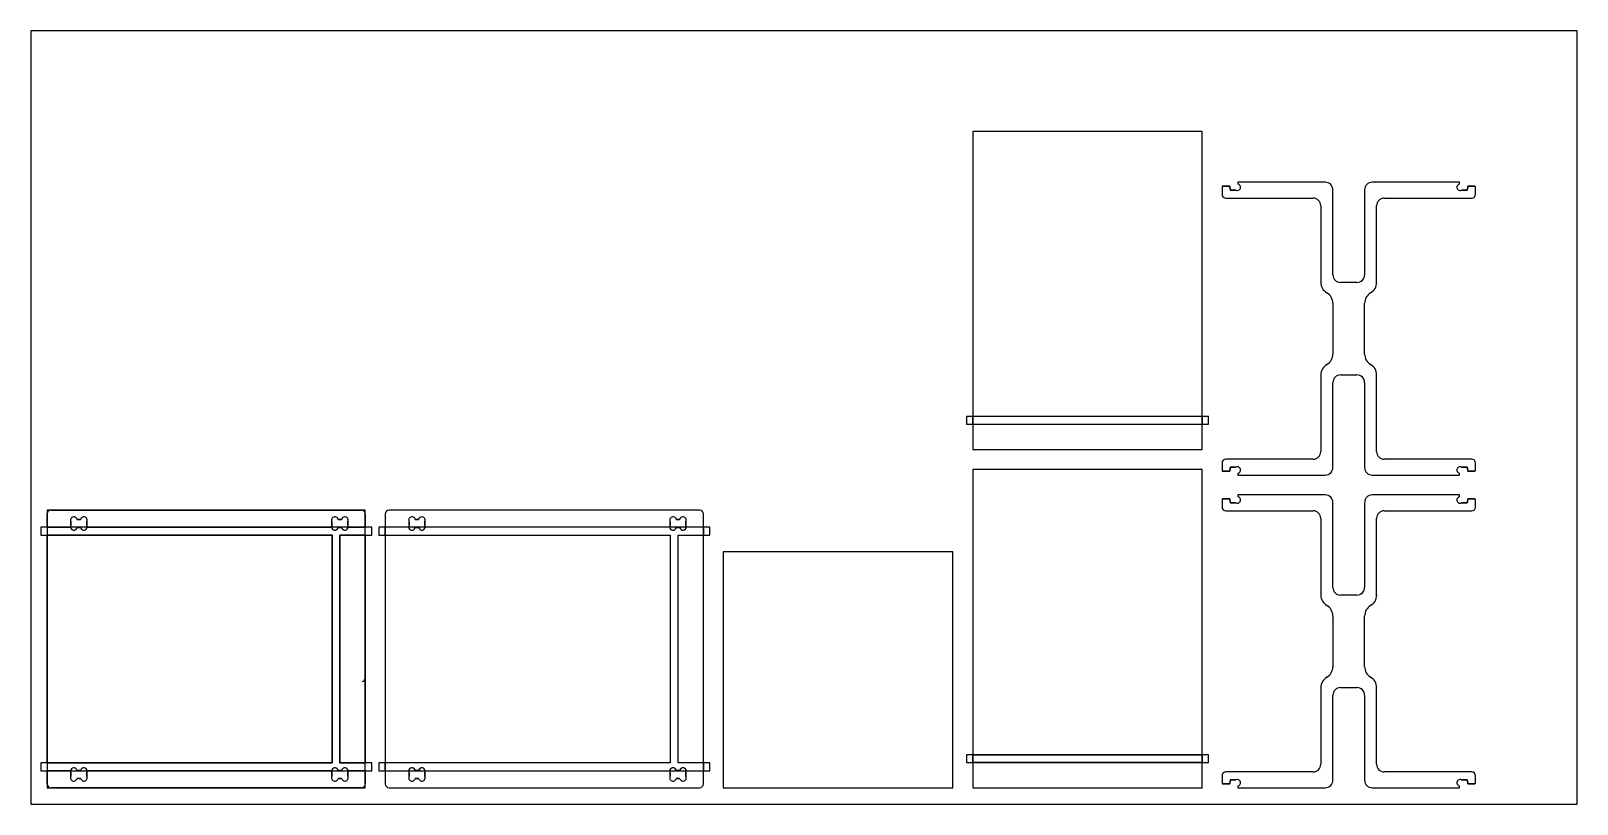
# Model space of a CAD drawing. Extents: x 0 to 2440, y 4 to 1224.
import ezdxf

# ---------------------------------------------------------------- set-up
doc = ezdxf.new("R2010")
doc.units = 0
doc.layers.get('0').update_dxf_attribs({"linetype": 'CONTINUOUS'})
for name, color, linetype in [('BOX_STOCK', 1, 'CONTINUOUS'), ('POCKETS', 171, 'CONTINUOUS'), ('PROFILES_INSIDE', 4, 'CONTINUOUS'), ('PROFILES_OUTSIDE', 6, 'CONTINUOUS')]:
    doc.layers.add(name, color=color, linetype=linetype)

msp = doc.modelspace()

# ---------------------------------------------------------------- linework, layer by layer
at = {"color": 7, "linetype": 'CONTINUOUS'}
for p, q in [((1848.4, 1065.6), (1486.4, 1065.6)), ((1486.4, 1065.6), (1486.4, 615.7)), ((1848.4, 615.7), (1848.4, 1065.6)), ((1879.9, 978.3), (1879.9, 966.5)), ((1880.9, 979.3), (1892.1, 979.3)), ((1892.1, 979.3), (1892.5, 974)), ((1904.9, 985.5), (1904.9, 983.5)), ((2042.9, 985.5), (1904.9, 985.5)), ((2254.9, 985.5), (2116.9, 985.5)), ((2254.9, 983.5), (2254.9, 985.5)), ((2267.3, 974), (2267.6, 979.3)), ((2267.6, 979.3), (2278.9, 979.3)), ((2279.9, 966.5), (2279.9, 978.3)), ((1885.9, 960.5), (2023.8, 960.5)), ((1893.5, 973), (1901.4, 973)), ((2054.9, 839.5), (2054.9, 973.5)), ((2104.9, 973.5), (2104.9, 839.5)), ((2135.9, 960.5), (2273.9, 960.5)), ((2258.3, 973), (2266.3, 973)), ((2035.8, 948.5), (2035.8, 827.5)), ((2123.9, 827.5), (2123.9, 948.5)), ((2092.9, 827.5), (2066.9, 827.5)), ((2054.9, 794.5), (2054.9, 714.5)), ((2104.9, 714.5), (2104.9, 794.5)), ((2035.8, 681.5), (2035.8, 560.5)), ((2054.9, 535.5), (2054.9, 669.5)), ((2066.9, 681.5), (2092.9, 681.5)), ((2104.9, 669.5), (2104.9, 535.5)), ((2123.9, 560.5), (2123.9, 681.5)), ((1848.4, 615.7), (1486.4, 615.7)), ((1486.4, 603.6), (1486.4, 615.7)), ((1848.4, 615.7), (1848.4, 603.6)), ((1486.4, 603.6), (1486.4, 563.6)), ((1486.4, 603.6), (1848.4, 603.6)), ((1848.4, 563.6), (1848.4, 603.6)), ((1486.4, 563.6), (1848.4, 563.6)), ((1879.9, 542.5), (1879.9, 530.8)), ((2023.8, 548.5), (1885.9, 548.5)), ((2273.9, 548.5), (2135.9, 548.5)), ((2279.9, 530.8), (2279.9, 542.5)), ((1848.4, 532.1), (1486.4, 532.1)), ((1486.4, 532.1), (1486.4, 82.2)), ((1848.4, 82.2), (1848.4, 532.1)), ((1892.1, 529.8), (1880.9, 529.8)), ((1892.5, 535.1), (1892.1, 529.8)), ((1901.4, 536), (1893.5, 536)), ((1904.9, 525.6), (1904.9, 523.5)), ((1904.9, 523.5), (2042.9, 523.5)), ((2116.9, 523.5), (2254.9, 523.5)), ((2254.9, 523.5), (2254.9, 525.6)), ((2266.3, 536), (2258.3, 536)), ((2267.6, 529.8), (2267.3, 535.1)), ((2278.9, 529.8), (2267.6, 529.8)), ((1904.9, 492.1), (1904.9, 490)), ((2042.9, 492.1), (1904.9, 492.1)), ((2254.9, 492.1), (2116.9, 492.1)), ((2254.9, 490), (2254.9, 492.1)), ((31.9, 468.1), (521.9, 468.1)), ((1055.4, 468.1), (565.4, 468.1)), ((1879.9, 484.8), (1879.9, 473.1)), ((1880.9, 485.8), (1892.1, 485.8)), ((1885.9, 467.1), (2023.8, 467.1)), ((1892.1, 485.8), (1892.5, 480.5)), ((1893.5, 479.6), (1901.4, 479.6)), ((2054.9, 346.1), (2054.9, 480.1)), ((2104.9, 480.1), (2104.9, 346.1)), ((2135.9, 467.1), (2273.9, 467.1)), ((2258.3, 479.6), (2266.3, 479.6)), ((2267.3, 480.5), (2267.6, 485.8)), ((2267.6, 485.8), (2278.9, 485.8)), ((2279.9, 473.1), (2279.9, 484.8)), ((25.9, 441.4), (25.9, 462.1)), ((25.9, 441.4), (62.7, 441.4)), ((25.9, 441.4), (25.9, 428.7)), ((63.3, 444.4), (63.3, 449.8)), ((73.8, 453.2), (77.8, 453.2)), ((73.8, 440.9), (77.8, 440.9)), ((88.3, 449.8), (88.3, 444.4)), ((88.8, 441.4), (474.7, 441.4)), ((475.3, 444.4), (475.3, 449.8)), ((485.8, 453.2), (489.8, 453.2)), ((485.8, 440.9), (489.8, 440.9)), ((500.3, 449.8), (500.3, 444.4)), ((500.8, 441.4), (527.9, 441.4)), ((527.9, 462.1), (527.9, 441.4)), ((527.9, 428.7), (527.9, 441.4)), ((559.4, 462.1), (559.4, 441.4)), ((596.3, 441.4), (559.4, 441.4)), ((559.4, 428.7), (559.4, 441.4)), ((596.9, 444.4), (596.9, 449.8)), ((607.4, 453.2), (611.4, 453.2)), ((607.4, 440.9), (611.4, 440.9)), ((621.9, 449.8), (621.9, 444.4)), ((1008.2, 441.4), (622.5, 441.4)), ((1008.8, 444.4), (1008.8, 449.8)), ((1019.2, 453.2), (1023.3, 453.2)), ((1019.2, 440.9), (1023.3, 440.9)), ((1033.8, 449.8), (1033.8, 444.4)), ((1061.4, 441.4), (1034.3, 441.4)), ((1061.4, 441.4), (1061.4, 462.1)), ((1061.4, 441.4), (1061.4, 428.7)), ((2035.8, 455.1), (2035.8, 334.1)), ((2123.9, 334.1), (2123.9, 455.1)), ((25.9, 69.4), (25.9, 428.7)), ((475.6, 428.7), (25.9, 428.7)), ((475.6, 69.4), (475.6, 428.7)), ((487.9, 428.7), (487.9, 69.4)), ((527.9, 428.7), (487.9, 428.7)), ((527.9, 428.7), (527.9, 69.4)), ((559.4, 428.7), (559.4, 69.4)), ((559.4, 428.7), (1009.1, 428.7)), ((1009.1, 428.7), (1009.1, 69.4)), ((1021.4, 69.4), (1021.4, 428.7)), ((1021.4, 428.7), (1061.4, 428.7)), ((1061.4, 69.4), (1061.4, 428.7)), ((1454.9, 402.1), (1092.9, 402.1)), ((1092.9, 402.1), (1092.9, 30.1)), ((1454.9, 30.1), (1454.9, 402.1)), ((2092.9, 334.1), (2066.9, 334.1)), ((2054.9, 301.1), (2054.9, 221.1)), ((2104.9, 221.1), (2104.9, 301.1)), ((2035.8, 188.1), (2035.8, 67.1)), ((2054.9, 42.1), (2054.9, 176.1)), ((2066.9, 188.1), (2092.9, 188.1)), ((2104.9, 176.1), (2104.9, 42.1)), ((2123.9, 67.1), (2123.9, 188.1)), ((1486.4, 82.2), (1848.4, 82.2)), ((1486.4, 70.1), (1486.4, 82.2)), ((1848.4, 82.2), (1848.4, 70.1)), ((25.9, 69.4), (475.6, 69.4)), ((25.9, 69.4), (25.9, 56.7)), ((25.9, 36.1), (25.9, 56.7)), ((62.7, 56.7), (25.9, 56.7)), ((63.3, 48.4), (63.3, 53.8)), ((77.8, 57.2), (73.8, 57.2)), ((88.3, 53.8), (88.3, 48.4)), ((474.7, 56.7), (88.8, 56.7)), ((475.3, 48.4), (475.3, 53.8)), ((489.8, 57.2), (485.8, 57.2)), ((487.9, 69.4), (527.9, 69.4)), ((500.3, 53.8), (500.3, 48.4)), ((527.9, 56.7), (500.8, 56.7)), ((527.9, 56.7), (527.9, 69.4)), ((527.9, 56.7), (527.9, 36.1)), ((1009.1, 69.4), (559.4, 69.4)), ((559.4, 56.7), (559.4, 69.4)), ((559.4, 56.7), (559.4, 36.1)), ((559.4, 56.7), (596.3, 56.7)), ((596.9, 48.4), (596.9, 53.8)), ((611.4, 57.2), (607.4, 57.2)), ((621.9, 53.8), (621.9, 48.4)), ((622.5, 56.7), (1008.2, 56.7)), ((1008.8, 48.4), (1008.8, 53.8)), ((1023.3, 57.2), (1019.2, 57.2)), ((1061.4, 69.4), (1021.4, 69.4)), ((1033.8, 53.8), (1033.8, 48.4)), ((1034.3, 56.7), (1061.4, 56.7)), ((1061.4, 69.4), (1061.4, 56.7)), ((1061.4, 36.1), (1061.4, 56.7)), ((1486.4, 70.1), (1486.4, 30.1)), ((1848.4, 70.1), (1486.4, 70.1)), ((1848.4, 30.1), (1848.4, 70.1)), ((1879.9, 49.1), (1879.9, 37.3)), ((2023.8, 55.1), (1885.9, 55.1)), ((2273.9, 55.1), (2135.9, 55.1)), ((2279.9, 37.3), (2279.9, 49.1)), ((521.9, 30.1), (31.9, 30.1)), ((77.8, 44.9), (73.8, 44.9)), ((489.8, 44.9), (485.8, 44.9)), ((565.4, 30.1), (1055.4, 30.1)), ((611.4, 44.9), (607.4, 44.9)), ((1023.3, 44.9), (1019.2, 44.9)), ((1092.9, 30.1), (1454.9, 30.1)), ((1486.4, 30.1), (1848.4, 30.1)), ((1892.1, 36.3), (1880.9, 36.3)), ((1892.5, 41.6), (1892.1, 36.3)), ((1901.4, 42.6), (1893.5, 42.6)), ((1904.9, 32.1), (1904.9, 30.1)), ((1904.9, 30.1), (2042.9, 30.1)), ((2116.9, 30.1), (2254.9, 30.1)), ((2254.9, 30.1), (2254.9, 32.1)), ((2266.3, 42.6), (2258.3, 42.6)), ((2267.6, 36.3), (2267.3, 41.6)), ((2278.9, 36.3), (2267.6, 36.3))]:
    msp.add_line(p, q, dxfattribs=at)
for centre, radius, start, end in [((1880.9, 978.3), 1, 90, 180), ((1904, 977.6), 5.17, 245.1121, 72.3995), ((1905.9, 983.5), 1, 180, 252.3995), ((2042.9, 973.5), 12, 0, 90), ((2116.9, 973.5), 12, 90, 180), ((2255.7, 977.6), 5.17, 107.6005, 294.8879), ((2253.9, 983.5), 1, 287.6005, 0), ((2278.9, 978.3), 1, 0, 90), ((1885.9, 966.5), 6, 180, 270), ((1893.5, 974), 1, 183.6619, 270), ((1901.4, 972), 1, 65.1121, 90), ((2023.8, 948.5), 12, 0, 90), ((2135.9, 948.5), 12, 90, 180), ((2258.3, 972), 1, 90, 114.8879), ((2266.3, 974), 1, 270, 356.3381), ((2273.9, 966.5), 6, 270, 0), ((2066.9, 839.5), 12, 180, 270), ((2092.9, 839.5), 12, 270, 0), ((2054.9, 827.5), 19.1, 180, 240), ((2035.8, 794.5), 19.1, 0, 60), ((2123.9, 794.5), 19, 120, 180), ((2104.9, 827.5), 19.1, 300, 0), ((2035.8, 714.5), 19.1, 300, 0), ((2123.9, 714.5), 19, 180, 240), ((2054.9, 681.5), 19, 120, 180), ((2104.9, 681.5), 19, 0, 60), ((2066.9, 669.5), 12, 90, 180), ((2092.9, 669.5), 12, 0, 90), ((1885.9, 542.5), 6, 90, 180), ((2023.8, 560.5), 12, 270, 0), ((2135.9, 560.5), 12, 180, 270), ((2273.9, 542.5), 6, 0, 90), ((1880.9, 530.8), 1, 180, 270), ((1893.5, 535), 1, 90, 176.3381), ((1901.4, 537), 1, 270, 294.8879), ((1904, 531.5), 5.17, 287.6005, 114.8879), ((1905.9, 525.6), 1, 107.6005, 180), ((2042.9, 535.5), 12, 270, 0), ((2116.9, 535.5), 12, 180, 270), ((2255.7, 531.5), 5.17, 65.1121, 252.3995), ((2253.9, 525.6), 1, 0, 72.3995), ((2258.3, 537), 1, 245.1121, 270), ((2266.3, 535), 1, 3.6619, 90), ((2278.9, 530.8), 1, 270, 0), ((1904, 484.2), 5.17, 245.1121, 72.3995), ((1905.9, 490), 1, 180, 252.3995), ((2042.9, 480.1), 12, 0, 90), ((2116.9, 480.1), 12, 90, 180), ((2255.7, 484.2), 5.17, 107.6005, 294.8879), ((2253.9, 490), 1, 287.6005, 0), ((31.9, 462.1), 6, 90, 180), ((521.9, 462.1), 6, 360, 90), ((565.4, 462.1), 6, 90, 180), ((1055.4, 462.1), 6, 0, 90), ((1880.9, 484.8), 1, 90, 180), ((1885.9, 473.1), 6, 180, 270), ((1893.5, 480.6), 1, 183.6619, 270), ((1901.4, 478.6), 1, 65.1121, 90), ((2023.8, 455.1), 12, 0, 90), ((2135.9, 455.1), 12, 90, 180), ((2258.3, 478.6), 1, 90, 114.8879), ((2266.3, 480.6), 1, 270, 356.3381), ((2273.9, 473.1), 6, 270, 0), ((2278.9, 484.8), 1, 0, 90), ((67.9, 452.4), 5.17, 17.6005, 204.8878), ((67.9, 441.8), 5.17, 155.1121, 183.9447), ((67.9, 441.8), 5.17, 183.9447, 342.3995), ((62.3, 449.8), 1, 0, 24.8878), ((62.3, 444.4), 1, 335.1121, 0), ((73.8, 454.2), 1, 197.6005, 270.0001), ((73.8, 439.9), 1, 90.0001, 162.3995), ((77.8, 454.2), 1, 270.0001, 342.3995), ((77.8, 439.9), 1, 17.6005, 90.0001), ((83.7, 452.4), 5.17, 335.1122, 162.3995), ((83.7, 441.8), 5.17, 197.6005, 356.0552), ((89.3, 449.8), 1, 155.1123, 180), ((89.3, 444.4), 1, 180, 204.8879), ((83.7, 441.8), 5.17, 356.0552, 24.8879), ((479.9, 452.4), 5.17, 17.6005, 204.8878), ((479.9, 441.8), 5.17, 155.1121, 183.9447), ((479.9, 441.8), 5.17, 183.9447, 342.3995), ((474.3, 449.8), 1, 0, 24.8878), ((474.3, 444.4), 1, 335.1121, 0), ((485.8, 454.2), 1, 197.6005, 270.0001), ((485.8, 439.9), 1, 90.0001, 162.3995), ((489.8, 454.2), 1, 270.0001, 342.3995), ((489.8, 439.9), 1, 17.6005, 90.0001), ((495.7, 452.4), 5.17, 335.1122, 162.3995), ((495.7, 441.8), 5.17, 197.6005, 356.0552), ((501.3, 449.8), 1, 155.1123, 180), ((501.3, 444.4), 1, 180, 204.8879), ((495.7, 441.8), 5.17, 356.0552, 24.8879), ((601.5, 452.4), 5.17, 17.6005, 204.8878), ((601.5, 441.8), 5.17, 155.1121, 183.9447), ((601.5, 441.8), 5.17, 183.9447, 342.3996), ((595.9, 449.8), 1, 0, 24.8878), ((595.9, 444.4), 1, 335.1121, 0), ((607.4, 454.2), 1, 197.6005, 270.0001), ((607.4, 439.9), 1, 90.0001, 162.3996), ((611.4, 454.2), 1, 270.0001, 342.3996), ((611.4, 439.9), 1, 17.6005, 90.0001), ((617.3, 452.4), 5.17, 335.1122, 162.3996), ((617.3, 441.8), 5.17, 197.6005, 356.0552), ((622.9, 449.8), 1, 155.1122, 180), ((622.9, 444.4), 1, 180, 204.8879), ((617.3, 441.8), 5.17, 356.0552, 24.8879), ((1013.4, 452.4), 5.17, 17.6005, 204.8878), ((1013.4, 441.8), 5.17, 155.1121, 183.9447), ((1013.4, 441.8), 5.17, 183.9447, 342.3996), ((1007.8, 449.8), 1, 0, 24.8878), ((1007.8, 444.4), 1, 335.1121, 0), ((1019.2, 454.2), 1, 197.6005, 270.0001), ((1019.2, 439.9), 1, 90.0001, 162.3996), ((1023.3, 454.2), 1, 270.0001, 342.3996), ((1023.3, 439.9), 1, 17.6005, 90.0001), ((1029.2, 452.4), 5.17, 335.1122, 162.3996), ((1029.2, 441.8), 5.17, 197.6005, 356.0552), ((1034.8, 449.8), 1, 155.1122, 180), ((1034.8, 444.4), 1, 180, 204.8879), ((1029.2, 441.8), 5.17, 356.0552, 24.8879), ((2066.9, 346.1), 12, 180, 270), ((2092.9, 346.1), 12, 270, 0), ((2054.9, 334.1), 19, 180, 240), ((2035.8, 301.1), 19.1, 0, 60), ((2123.9, 301.1), 19, 120, 180), ((2104.9, 334.1), 19.1, 300, 0), ((2035.8, 221.1), 19, 300, 0), ((2123.9, 221.1), 19, 180, 240), ((2054.9, 188.1), 19, 120, 180), ((2104.9, 188.1), 19, 0, 60), ((2066.9, 176.1), 12, 90, 180), ((2092.9, 176.1), 12, 0, 90), ((67.9, 56.4), 5.17, 17.6005, 176.0552), ((67.9, 56.4), 5.17, 176.0552, 204.8878), ((62.3, 53.8), 1, 0, 24.8878), ((73.8, 58.2), 1, 197.6005, 270.0001), ((77.8, 58.2), 1, 270.0001, 342.3996), ((83.7, 56.4), 5.17, 3.9447, 162.3996), ((89.3, 53.8), 1, 155.1122, 180), ((83.7, 56.4), 5.17, 335.1122, 3.9447), ((479.9, 56.4), 5.17, 17.6005, 176.0552), ((479.9, 56.4), 5.17, 176.0552, 204.8878), ((474.3, 53.8), 1, 0, 24.8878), ((485.8, 58.2), 1, 197.6005, 270.0001), ((489.8, 58.2), 1, 270.0001, 342.3996), ((495.7, 56.4), 5.17, 3.9447, 162.3996), ((501.3, 53.8), 1, 155.1122, 180), ((495.7, 56.4), 5.17, 335.1122, 3.9447), ((601.5, 56.4), 5.17, 17.6005, 176.0552), ((601.5, 56.4), 5.17, 176.0552, 204.8878), ((595.9, 53.8), 1, 0, 24.8878), ((607.4, 58.2), 1, 197.6005, 270.0001), ((611.4, 58.2), 1, 270.0001, 342.3995), ((617.3, 56.4), 5.17, 3.9447, 162.3995), ((622.9, 53.8), 1, 155.1123, 180), ((617.3, 56.4), 5.17, 335.1122, 3.9447), ((1013.4, 56.4), 5.17, 17.6005, 176.0552), ((1013.4, 56.4), 5.17, 176.0552, 204.8878), ((1007.8, 53.8), 1, 0, 24.8878), ((1019.2, 58.2), 1, 197.6005, 270.0001), ((1023.3, 58.2), 1, 270.0001, 342.3995), ((1029.2, 56.4), 5.17, 3.9447, 162.3995), ((1029.2, 56.4), 5.17, 335.1122, 3.9447), ((1034.8, 53.8), 1, 155.1123, 180), ((1885.9, 49.1), 6, 90, 180), ((2023.8, 67.1), 12, 270, 0), ((2135.9, 67.1), 12, 180, 270), ((2273.9, 49.1), 6, 0, 90), ((31.9, 36.1), 6, 180, 270), ((67.9, 45.8), 5.17, 155.1121, 342.3996), ((62.3, 48.4), 1, 335.1121, 0), ((73.8, 43.9), 1, 90.0001, 162.3996), ((77.8, 43.9), 1, 17.6005, 90.0001), ((83.7, 45.8), 5.17, 197.6005, 24.8879), ((89.3, 48.4), 1, 180, 204.8879), ((479.9, 45.8), 5.17, 155.1121, 342.3996), ((474.3, 48.4), 1, 335.1121, 0), ((485.8, 43.9), 1, 90.0001, 162.3996), ((489.8, 43.9), 1, 17.6005, 90.0001), ((495.7, 45.8), 5.17, 197.6005, 24.8879), ((501.3, 48.4), 1, 180, 204.8879), ((521.9, 36.1), 6, 270, 0), ((565.4, 36.1), 6, 180, 270), ((601.5, 45.8), 5.17, 155.1121, 342.3995), ((595.9, 48.4), 1, 335.1121, 0), ((607.4, 43.9), 1, 90.0001, 162.3995), ((611.4, 43.9), 1, 17.6005, 90.0001), ((617.3, 45.8), 5.17, 197.6005, 24.8879), ((622.9, 48.4), 1, 180, 204.8879), ((1013.4, 45.8), 5.17, 155.1121, 342.3995), ((1007.8, 48.4), 1, 335.1121, 0), ((1019.2, 43.9), 1, 90.0001, 162.3995), ((1023.3, 43.9), 1, 17.6005, 90.0001), ((1029.2, 45.8), 5.17, 197.6005, 24.8879), ((1034.8, 48.4), 1, 180, 204.8879), ((1055.4, 36.1), 6, 270, 0), ((1880.9, 37.3), 1, 180, 270), ((1893.5, 41.6), 1, 90, 176.3381), ((1901.4, 43.6), 1, 270, 294.8879), ((1904, 38), 5.17, 287.6005, 114.8879), ((1905.9, 32.1), 1, 107.6005, 180), ((2042.9, 42.1), 12, 270, 0), ((2116.9, 42.1), 12, 180, 270), ((2255.7, 38), 5.17, 65.1121, 252.3995), ((2253.9, 32.1), 1, 0, 72.3995), ((2258.3, 43.6), 1, 245.1121, 270), ((2266.3, 41.6), 1, 3.6619, 90), ((2278.9, 37.3), 1, 270, 0)]:
    msp.add_arc(centre, radius, start, end, dxfattribs=at)
at = {"layer": 'BOX_STOCK'}
for p, q in [((2440.2, 1224.3), (0.2, 1224.3)), ((0.2, 1224.3), (0.2, 4.3)), ((2440.2, 4.3), (2440.2, 1224.3)), ((0.2, 4.3), (2440.2, 4.3))]:
    msp.add_line(p, q, dxfattribs=at)
at = {"layer": 'POCKETS'}
for p, q in [((1858.4, 615.7), (1476.4, 615.7)), ((1476.4, 615.7), (1476.4, 603.6)), ((1858.4, 603.6), (1858.4, 615.7)), ((1476.4, 603.6), (1858.4, 603.6)), ((15.6, 441.4), (15.6, 428.7)), ((25.6, 441.4), (15.6, 441.4)), ((528.3, 441.4), (25.6, 441.4)), ((538.3, 441.4), (528.3, 441.4)), ((538.3, 428.7), (538.3, 441.4)), ((559.1, 441.4), (549.1, 441.4)), ((549.1, 441.4), (549.1, 428.7)), ((1061.8, 441.4), (559.1, 441.4)), ((1071.8, 441.4), (1061.8, 441.4)), ((1071.8, 428.7), (1071.8, 441.4)), ((15.6, 428.7), (25.6, 428.7)), ((25.6, 428.7), (475.6, 428.7)), ((475.6, 428.7), (475.6, 69.4)), ((487.9, 428.7), (528.3, 428.7)), ((487.9, 69.4), (487.9, 428.7)), ((528.3, 428.7), (538.3, 428.7)), ((549.1, 428.7), (559.1, 428.7)), ((559.1, 428.7), (1009.1, 428.7)), ((1009.1, 428.7), (1009.1, 69.4)), ((1021.4, 428.7), (1061.8, 428.7)), ((1021.4, 69.4), (1021.4, 428.7)), ((1061.8, 428.7), (1071.8, 428.7)), ((1858.4, 82.2), (1476.4, 82.2)), ((1476.4, 82.2), (1476.4, 70.1)), ((1858.4, 70.1), (1858.4, 82.2)), ((15.6, 69.4), (15.6, 56.7)), ((25.6, 69.4), (15.6, 69.4)), ((15.6, 56.7), (25.6, 56.7)), ((475.6, 69.4), (25.6, 69.4)), ((25.6, 56.7), (528.3, 56.7)), ((528.3, 69.4), (487.9, 69.4)), ((538.3, 69.4), (528.3, 69.4)), ((528.3, 56.7), (538.3, 56.7)), ((538.3, 56.7), (538.3, 69.4)), ((559.1, 69.4), (549.1, 69.4)), ((549.1, 69.4), (549.1, 56.7)), ((549.1, 56.7), (559.1, 56.7)), ((1009.1, 69.4), (559.1, 69.4)), ((559.1, 56.7), (1061.8, 56.7)), ((1061.8, 69.4), (1021.4, 69.4)), ((1071.8, 69.4), (1061.8, 69.4)), ((1061.8, 56.7), (1071.8, 56.7)), ((1071.8, 56.7), (1071.8, 69.4)), ((1476.4, 70.1), (1858.4, 70.1))]:
    msp.add_line(p, q, dxfattribs=at)
at = {"layer": 'PROFILES_INSIDE'}
for p, q in [((63.3, 449.8), (63.3, 444.4)), ((77.8, 453.2), (73.8, 453.2)), ((73.8, 440.9), (77.8, 440.9)), ((88.3, 444.4), (88.3, 449.8)), ((475.3, 449.8), (475.3, 444.4)), ((489.8, 453.2), (485.8, 453.2)), ((485.8, 440.9), (489.8, 440.9)), ((500.3, 444.4), (500.3, 449.8)), ((596.9, 449.8), (596.9, 444.4)), ((611.4, 453.2), (607.4, 453.2)), ((607.4, 440.9), (611.4, 440.9)), ((621.9, 444.4), (621.9, 449.8)), ((1008.8, 449.8), (1008.8, 444.4)), ((1023.3, 453.2), (1019.2, 453.2)), ((1019.2, 440.9), (1023.3, 440.9)), ((1033.8, 444.4), (1033.8, 449.8)), ((63.3, 53.8), (63.3, 48.4)), ((77.8, 57.2), (73.8, 57.2)), ((88.3, 48.4), (88.3, 53.8)), ((475.3, 53.8), (475.3, 48.4)), ((489.8, 57.2), (485.8, 57.2)), ((500.3, 48.4), (500.3, 53.8)), ((596.9, 53.8), (596.9, 48.4)), ((611.4, 57.2), (607.4, 57.2)), ((621.9, 48.4), (621.9, 53.8)), ((1008.8, 53.8), (1008.8, 48.4)), ((1023.3, 57.2), (1019.2, 57.2)), ((1033.8, 48.4), (1033.8, 53.8)), ((73.8, 44.9), (77.8, 44.9)), ((485.8, 44.9), (489.8, 44.9)), ((607.4, 44.9), (611.4, 44.9)), ((1019.2, 44.9), (1023.3, 44.9))]:
    msp.add_line(p, q, dxfattribs=at)
for centre, radius, start, end in [((67.9, 452.4), 5.17, 17.6005, 204.8878), ((67.9, 441.8), 5.17, 155.1121, 342.3995), ((62.3, 449.8), 1, 0, 24.8878), ((62.3, 444.4), 1, 335.1121, 0), ((73.8, 454.2), 1, 197.6005, 270.0001), ((73.8, 439.9), 1, 90.0001, 162.3995), ((77.8, 454.2), 1, 270.0001, 342.3995), ((77.8, 439.9), 1, 17.6005, 90.0001), ((83.7, 452.4), 5.17, 335.1122, 162.3995), ((83.7, 441.8), 5.17, 197.6005, 24.8879), ((89.3, 449.8), 1, 155.1123, 180), ((89.3, 444.4), 1, 180, 204.8879), ((479.9, 452.4), 5.17, 17.6005, 204.8878), ((479.9, 441.8), 5.17, 155.1121, 342.3995), ((474.3, 449.8), 1, 0, 24.8878), ((474.3, 444.4), 1, 335.1121, 0), ((485.8, 454.2), 1, 197.6005, 270.0001), ((485.8, 439.9), 1, 90.0001, 162.3995), ((489.8, 454.2), 1, 270.0001, 342.3995), ((489.8, 439.9), 1, 17.6005, 90.0001), ((495.7, 452.4), 5.17, 335.1122, 162.3995), ((495.7, 441.8), 5.17, 197.6005, 24.8879), ((501.3, 449.8), 1, 155.1123, 180), ((501.3, 444.4), 1, 180, 204.8879), ((601.5, 452.4), 5.17, 17.6005, 204.8878), ((601.5, 441.8), 5.17, 155.1121, 342.3996), ((595.9, 449.8), 1, 0, 24.8878), ((595.9, 444.4), 1, 335.1121, 0), ((607.4, 454.2), 1, 197.6005, 270.0001), ((607.4, 439.9), 1, 90.0001, 162.3996), ((611.4, 454.2), 1, 270.0001, 342.3996), ((611.4, 439.9), 1, 17.6005, 90.0001), ((617.3, 452.4), 5.17, 335.1122, 162.3996), ((617.3, 441.8), 5.17, 197.6005, 24.8879), ((622.9, 449.8), 1, 155.1122, 180), ((622.9, 444.4), 1, 180, 204.8879), ((1013.4, 452.4), 5.17, 17.6005, 204.8878), ((1013.4, 441.8), 5.17, 155.1121, 342.3996), ((1007.8, 449.8), 1, 0, 24.8878), ((1007.8, 444.4), 1, 335.1121, 0), ((1019.2, 454.2), 1, 197.6005, 270.0001), ((1019.2, 439.9), 1, 90.0001, 162.3996), ((1023.3, 454.2), 1, 270.0001, 342.3996), ((1023.3, 439.9), 1, 17.6005, 90.0001), ((1029.2, 452.4), 5.17, 335.1122, 162.3996), ((1029.2, 441.8), 5.17, 197.6005, 24.8879), ((1034.8, 449.8), 1, 155.1122, 180), ((1034.8, 444.4), 1, 180, 204.8879), ((521.9, 203.7), 6, 280, 0), ((67.9, 56.4), 5.17, 17.6005, 204.8878), ((62.3, 53.8), 1, 0, 24.8878), ((73.8, 58.2), 1, 197.6005, 270.0001), ((77.8, 58.2), 1, 270.0001, 342.3996), ((83.7, 56.4), 5.17, 335.1122, 162.3996), ((89.3, 53.8), 1, 155.1122, 180), ((479.9, 56.4), 5.17, 17.6005, 204.8878), ((474.3, 53.8), 1, 0, 24.8878), ((485.8, 58.2), 1, 197.6005, 270.0001), ((489.8, 58.2), 1, 270.0001, 342.3996), ((495.7, 56.4), 5.17, 335.1122, 162.3996), ((501.3, 53.8), 1, 155.1122, 180), ((601.5, 56.4), 5.17, 17.6005, 204.8878), ((595.9, 53.8), 1, 0, 24.8878), ((607.4, 58.2), 1, 197.6005, 270.0001), ((611.4, 58.2), 1, 270.0001, 342.3995), ((617.3, 56.4), 5.17, 335.1122, 162.3995), ((622.9, 53.8), 1, 155.1123, 180), ((1013.4, 56.4), 5.17, 17.6005, 204.8878), ((1007.8, 53.8), 1, 0, 24.8878), ((1019.2, 58.2), 1, 197.6005, 270.0001), ((1023.3, 58.2), 1, 270.0001, 342.3995), ((1029.2, 56.4), 5.17, 335.1122, 162.3995), ((1034.8, 53.8), 1, 155.1123, 180), ((67.9, 45.8), 5.17, 155.1121, 342.3996), ((62.3, 48.4), 1, 335.1121, 0), ((73.8, 43.9), 1, 90.0001, 162.3996), ((77.8, 43.9), 1, 17.6005, 90.0001), ((83.7, 45.8), 5.17, 197.6005, 24.8879), ((89.3, 48.4), 1, 180, 204.8879), ((479.9, 45.8), 5.17, 155.1121, 342.3996), ((474.3, 48.4), 1, 335.1121, 0), ((485.8, 43.9), 1, 90.0001, 162.3996), ((489.8, 43.9), 1, 17.6005, 90.0001), ((495.7, 45.8), 5.17, 197.6005, 24.8879), ((501.3, 48.4), 1, 180, 204.8879), ((601.5, 45.8), 5.17, 155.1121, 342.3995), ((595.9, 48.4), 1, 335.1121, 0), ((607.4, 43.9), 1, 90.0001, 162.3995), ((611.4, 43.9), 1, 17.6005, 90.0001), ((617.3, 45.8), 5.17, 197.6005, 24.8879), ((622.9, 48.4), 1, 180, 204.8879), ((1013.4, 45.8), 5.17, 155.1121, 342.3995), ((1007.8, 48.4), 1, 335.1121, 0), ((1019.2, 43.9), 1, 90.0001, 162.3995), ((1023.3, 43.9), 1, 17.6005, 90.0001), ((1029.2, 45.8), 5.17, 197.6005, 24.8879), ((1034.8, 48.4), 1, 180, 204.8879)]:
    msp.add_arc(centre, radius, start, end, dxfattribs=at)
at = {"layer": 'PROFILES_OUTSIDE'}
for p, q in [((1486.4, 1065.6), (1486.4, 563.6)), ((1848.4, 1065.6), (1486.4, 1065.6)), ((1848.4, 563.6), (1848.4, 1065.6)), ((1879.9, 978.3), (1879.9, 966.5)), ((1892.1, 979.3), (1880.9, 979.3)), ((1892.5, 974), (1892.1, 979.3)), ((1904.9, 985.5), (1904.9, 983.5)), ((2042.9, 985.5), (1904.9, 985.5)), ((2254.9, 985.5), (2116.9, 985.5)), ((2254.9, 983.5), (2254.9, 985.5)), ((2267.6, 979.3), (2267.3, 974)), ((2278.9, 979.3), (2267.6, 979.3)), ((2279.9, 966.5), (2279.9, 978.3)), ((1885.9, 960.5), (2023.8, 960.5)), ((1901.4, 973), (1893.5, 973)), ((2054.9, 839.5), (2054.9, 973.5)), ((2104.9, 973.5), (2104.9, 839.5)), ((2135.9, 960.5), (2273.9, 960.5)), ((2266.3, 973), (2258.3, 973)), ((2035.8, 948.5), (2035.8, 827.5)), ((2123.9, 827.5), (2123.9, 948.5)), ((2092.9, 827.5), (2066.9, 827.5)), ((2054.9, 794.5), (2054.9, 714.5)), ((2104.9, 714.5), (2104.9, 794.5)), ((2035.8, 681.5), (2035.8, 560.5)), ((2054.9, 535.5), (2054.9, 669.5)), ((2066.9, 681.5), (2092.9, 681.5)), ((2104.9, 669.5), (2104.9, 535.5)), ((2123.9, 560.5), (2123.9, 681.5)), ((1486.4, 563.6), (1848.4, 563.6)), ((1879.9, 542.5), (1879.9, 530.8)), ((2023.8, 548.5), (1885.9, 548.5)), ((2273.9, 548.5), (2135.9, 548.5)), ((2279.9, 530.8), (2279.9, 542.5)), ((1848.4, 532.1), (1486.4, 532.1)), ((1486.4, 532.1), (1486.4, 30.1)), ((1848.4, 30.1), (1848.4, 532.1)), ((1880.9, 529.8), (1892.1, 529.8)), ((1892.1, 529.8), (1892.5, 535.1)), ((1893.5, 536), (1901.4, 536)), ((1904.9, 525.6), (1904.9, 523.5)), ((1904.9, 523.5), (2042.9, 523.5)), ((2116.9, 523.5), (2254.9, 523.5)), ((2254.9, 523.5), (2254.9, 525.6)), ((2258.3, 536), (2266.3, 536)), ((2267.3, 535.1), (2267.6, 529.8)), ((2267.6, 529.8), (2278.9, 529.8)), ((1904.9, 492.1), (1904.9, 490)), ((2042.9, 492.1), (1904.9, 492.1)), ((2254.9, 492.1), (2116.9, 492.1)), ((2254.9, 490), (2254.9, 492.1)), ((527.9, 468.1), (25.9, 468.1)), ((25.9, 468.1), (25.9, 30.1)), ((527.9, 30.1), (527.9, 468.1)), ((1055.4, 468.1), (565.4, 468.1)), ((1879.9, 484.8), (1879.9, 473.1)), ((1892.1, 485.8), (1880.9, 485.8)), ((1885.9, 467.1), (2023.8, 467.1)), ((1892.5, 480.5), (1892.1, 485.8)), ((1901.4, 479.6), (1893.5, 479.6)), ((2054.9, 346.1), (2054.9, 480.1)), ((2104.9, 480.1), (2104.9, 346.1)), ((2135.9, 467.1), (2273.9, 467.1)), ((2266.3, 479.6), (2258.3, 479.6)), ((2267.6, 485.8), (2267.3, 480.5)), ((2278.9, 485.8), (2267.6, 485.8)), ((2279.9, 473.1), (2279.9, 484.8)), ((559.4, 462.1), (559.4, 36.1)), ((1061.4, 36.1), (1061.4, 462.1)), ((2035.8, 455.1), (2035.8, 334.1)), ((2123.9, 334.1), (2123.9, 455.1)), ((1454.9, 402.1), (1092.9, 402.1)), ((1092.9, 402.1), (1092.9, 30.1)), ((1454.9, 30.1), (1454.9, 402.1)), ((2092.9, 334.1), (2066.9, 334.1)), ((2054.9, 301.1), (2054.9, 221.1)), ((2104.9, 221.1), (2104.9, 301.1)), ((2035.8, 188.1), (2035.8, 67.1)), ((2054.9, 42.1), (2054.9, 176.1)), ((2066.9, 188.1), (2092.9, 188.1)), ((2104.9, 176.1), (2104.9, 42.1)), ((2123.9, 67.1), (2123.9, 188.1)), ((1879.9, 49.1), (1879.9, 37.3)), ((2023.8, 55.1), (1885.9, 55.1)), ((2273.9, 55.1), (2135.9, 55.1)), ((2279.9, 37.3), (2279.9, 49.1)), ((25.9, 30.1), (527.9, 30.1)), ((565.4, 30.1), (1055.4, 30.1)), ((1092.9, 30.1), (1454.9, 30.1)), ((1486.4, 30.1), (1848.4, 30.1)), ((1880.9, 36.3), (1892.1, 36.3)), ((1892.1, 36.3), (1892.5, 41.6)), ((1893.5, 42.6), (1901.4, 42.6)), ((1904.9, 32.1), (1904.9, 30.1)), ((1904.9, 30.1), (2042.9, 30.1)), ((2116.9, 30.1), (2254.9, 30.1)), ((2254.9, 30.1), (2254.9, 32.1)), ((2258.3, 42.6), (2266.3, 42.6)), ((2267.3, 41.6), (2267.6, 36.3)), ((2267.6, 36.3), (2278.9, 36.3))]:
    msp.add_line(p, q, dxfattribs=at)
for centre, radius, start, end in [((1880.9, 978.3), 1, 90, 180), ((1904, 977.6), 5.17, 245.1121, 72.3995), ((1905.9, 983.5), 1, 180, 252.3995), ((2042.9, 973.5), 12, 0, 90), ((2116.9, 973.5), 12, 90, 180), ((2255.7, 977.6), 5.17, 107.6005, 294.8879), ((2253.9, 983.5), 1, 287.6005, 0), ((2278.9, 978.3), 1, 0, 90), ((1885.9, 966.5), 6, 180, 270), ((1893.5, 974), 1, 183.6619, 270), ((1901.4, 972), 1, 65.1121, 90), ((2023.8, 948.5), 12, 0, 90), ((2135.9, 948.5), 12, 90, 180), ((2258.3, 972), 1, 90, 114.8879), ((2266.3, 974), 1, 270, 356.3381), ((2273.9, 966.5), 6, 270, 0), ((2066.9, 839.5), 12, 180, 270), ((2092.9, 839.5), 12, 270, 0), ((2054.9, 827.5), 19.1, 180, 240), ((2035.8, 794.5), 19.1, 0, 60), ((2123.9, 794.5), 19, 120, 180), ((2104.9, 827.5), 19, 300, 0), ((2035.8, 714.5), 19.1, 300, 0), ((2123.9, 714.5), 19, 180, 240), ((2054.9, 681.5), 19, 120, 180), ((2104.9, 681.5), 19, 0, 60), ((2066.9, 669.5), 12, 90, 180), ((2092.9, 669.5), 12, 0, 90), ((1885.9, 542.5), 6, 90, 180), ((2023.8, 560.5), 12, 270, 0), ((2135.9, 560.5), 12, 180, 270), ((2273.9, 542.5), 6, 0, 90), ((1880.9, 530.8), 1, 180, 270), ((1893.5, 535), 1, 90, 176.3381), ((1901.4, 537), 1, 270, 294.8879), ((1904, 531.5), 5.17, 287.6005, 114.8879), ((1905.9, 525.6), 1, 107.6005, 180), ((2042.9, 535.5), 12, 270, 0), ((2116.9, 535.5), 12, 180, 270), ((2255.7, 531.5), 5.17, 65.1121, 252.3995), ((2253.9, 525.6), 1, 0, 72.3995), ((2258.3, 537), 1, 245.1121, 270), ((2266.3, 535), 1, 3.6619, 90), ((2278.9, 530.8), 1, 270, 0), ((1904, 484.2), 5.17, 245.1121, 72.3995), ((1905.9, 490), 1, 180, 252.3995), ((2042.9, 480.1), 12, 0, 90), ((2116.9, 480.1), 12, 90, 180), ((2255.7, 484.2), 5.17, 107.6005, 294.8879), ((2253.9, 490), 1, 287.6005, 0), ((565.4, 462.1), 6, 90, 180), ((1055.4, 462.1), 6, 0, 90), ((1880.9, 484.8), 1, 90, 180), ((1885.9, 473.1), 6, 180, 270), ((1893.5, 480.6), 1, 183.6619, 270), ((1901.4, 478.6), 1, 65.1121, 90), ((2023.8, 455.1), 12, 0, 90), ((2135.9, 455.1), 12, 90, 180), ((2258.3, 478.6), 1, 90, 114.8879), ((2266.3, 480.6), 1, 270, 356.3381), ((2273.9, 473.1), 6, 270, 0), ((2278.9, 484.8), 1, 0, 90), ((2066.9, 346.1), 12, 180, 270), ((2092.9, 346.1), 12, 270, 0), ((2054.9, 334.1), 19, 180, 240), ((2035.8, 301.1), 19.1, 0, 60), ((2123.9, 301.1), 19, 120, 180), ((2104.9, 334.1), 19, 300, 0), ((2035.8, 221.1), 19, 300, 0), ((2123.9, 221.1), 19, 180, 240), ((2054.9, 188.1), 19, 120, 180), ((2104.9, 188.1), 19.1, 0, 60), ((2066.9, 176.1), 12, 90, 180), ((2092.9, 176.1), 12, 0, 90), ((1885.9, 49.1), 6, 90, 180), ((2023.8, 67.1), 12, 270, 0), ((2135.9, 67.1), 12, 180, 270), ((2273.9, 49.1), 6, 0, 90), ((565.4, 36.1), 6, 180, 270), ((1055.4, 36.1), 6, 270, 0), ((1880.9, 37.3), 1, 180, 270), ((1893.5, 41.6), 1, 90, 176.3381), ((1901.4, 43.6), 1, 270, 294.8879), ((1904, 38), 5.17, 287.6005, 114.8879), ((1905.9, 32.1), 1, 107.6005, 180), ((2042.9, 42.1), 12, 270, 0), ((2116.9, 42.1), 12, 180, 270), ((2255.7, 38), 5.17, 65.1121, 252.3995), ((2253.9, 32.1), 1, 0, 72.3995), ((2258.3, 43.6), 1, 245.1121, 270), ((2266.3, 41.6), 1, 3.6619, 90), ((2278.9, 37.3), 1, 270, 0)]:
    msp.add_arc(centre, radius, start, end, dxfattribs=at)

doc.saveas('drawing.dxf')
